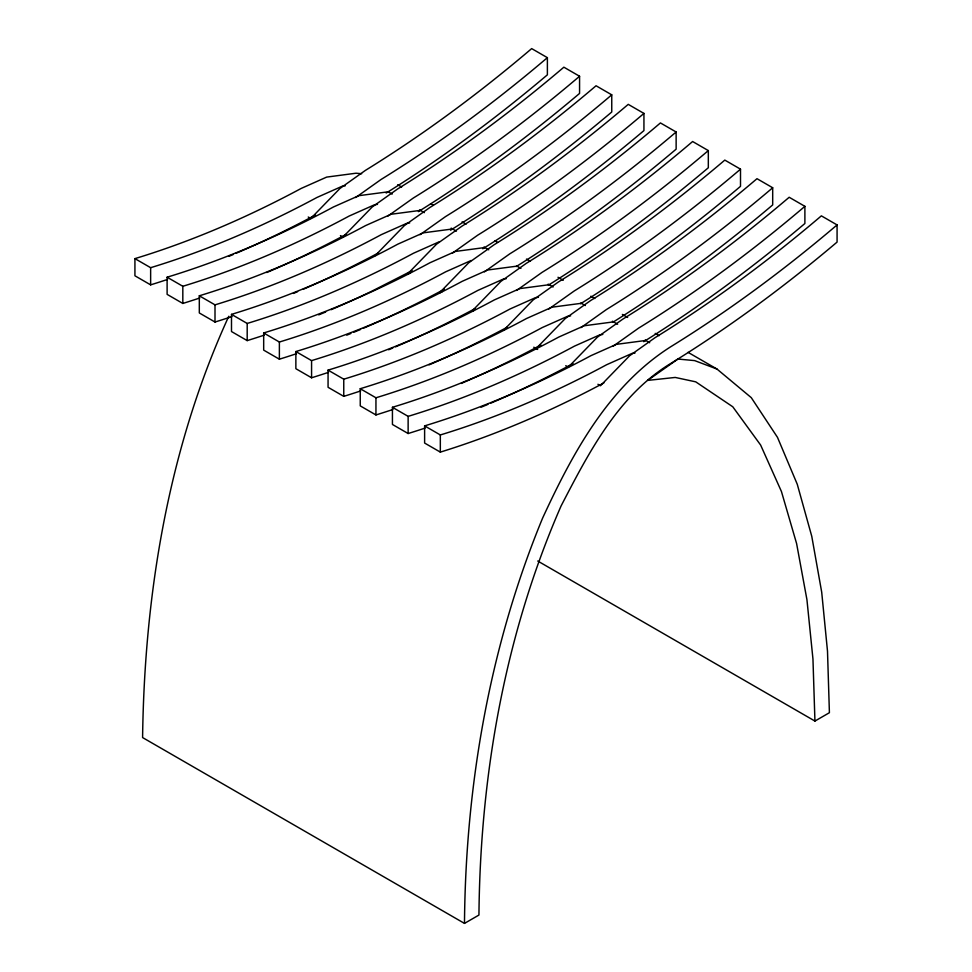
<?xml version="1.0" encoding="UTF-8"?>
<svg xmlns="http://www.w3.org/2000/svg" width="972" height="972" viewBox="0 0 972 972"><rect width="100%" height="100%" fill="white"/><g stroke="black" fill="none" stroke-linecap="round" stroke-linejoin="round"><path stroke-width="1.46" d="M228.797 316.24C168.557 447.703 144.464 593.637 142.592 737.566L464.482 923.4C465.612 785.109 489.694 646.259 542.595 518.137C572.52 453.28 608.679 386.078 670.789 346.712A1202.789 694.433 -60 0 0 837.074 224.921L821.364 215.857A1202.789 694.433 -60 0 1 655.092 337.649L629.637 355.728L600.477 385.726L597.938 384.268M375.156 255.648L404.316 225.638L429.782 207.558A1202.789 694.433 -60 0 0 596.055 85.767L611.753 94.831L611.753 111.999A1223.262 706.255 -60 0 1 450.558 230.194M503.909 329.982L533.069 299.971L558.523 281.892A1202.789 694.433 -60 0 0 724.808 160.101L740.506 169.164L740.506 186.332A1223.262 706.255 -60 0 1 580.588 303.738M536.094 348.559L565.254 318.561L590.721 300.482A1202.789 694.433 -60 0 0 756.994 178.69L772.691 187.754L772.691 204.922A1223.262 706.255 -60 0 1 612.773 322.327M355.643 197.535L381.097 179.456A1202.789 694.433 -60 0 0 547.382 57.664L531.672 48.6A1202.789 694.433 -60 0 1 365.399 170.392L339.945 188.471L310.785 218.481L308.245 217.011M387.828 216.124L413.294 198.045A1202.789 694.433 -60 0 0 579.567 76.253L563.869 67.189A1202.789 694.433 -60 0 1 397.584 188.981L372.13 207.048L342.97 237.059L340.431 235.601M420.013 234.702L445.48 216.635A1202.789 694.433 -60 0 0 611.753 94.831M452.211 253.291L477.665 235.212A1202.789 694.433 -60 0 0 643.938 113.42L628.24 104.356A1202.789 694.433 -60 0 1 461.967 226.148L436.501 244.227L407.341 274.226L410.087 272.986M484.396 271.868L509.85 253.801A1202.789 694.433 -60 0 0 676.135 131.998L660.425 122.934A1202.789 694.433 -60 0 1 494.153 244.725L468.686 262.805L439.538 292.815L442.272 291.576M516.582 290.458L542.048 272.379A1202.789 694.433 -60 0 0 708.321 150.587L692.623 141.523A1202.789 694.433 -60 0 1 526.338 263.315L500.884 281.394L471.724 311.392L474.458 310.153M548.767 309.035L574.233 290.968A1202.789 694.433 -60 0 0 740.506 169.164M580.952 327.625L606.419 309.546A1202.789 694.433 -60 0 0 772.691 187.754M613.15 346.202L638.604 328.135A1202.789 694.433 -60 0 0 804.889 206.331L789.179 197.267A1202.789 694.433 -60 0 1 622.906 319.071L597.44 337.138L568.292 367.149L565.753 365.679M464.482 923.4L478.941 915.053C480.241 775.194 504.869 634.449 561.111 505.902C588.582 452.964 618.022 395.495 670.789 363.443A1223.262 706.255 -60 0 0 837.074 242.089L837.074 224.921M537.723 561.014L814.937 721.066L829.408 712.707L827.5 651.167L821.705 592.203L811.766 536.313L797.271 484.287L777.491 437.364L751.283 397.657L716.972 369.044L688.067 352.35M412.116 270.629L371.547 291.333A1223.262 706.255 -60 0 1 331.136 309.691M438.931 241.919L413.477 253.242A1202.789 694.433 -60 0 1 247.192 323.445L231.494 314.369L231.494 331.537L247.192 340.613A1223.262 706.255 -60 0 0 264.153 335.158M471.116 260.496L445.662 271.82A1202.789 694.433 -60 0 1 279.377 342.023L263.679 332.959L263.679 350.127L279.377 359.19A1223.262 706.255 -60 0 0 296.351 353.747M345.303 185.774L342.363 186.162L316.908 197.486A1202.789 694.433 -60 0 1 150.636 267.689L134.926 258.625L134.926 275.793L150.636 284.857A1223.262 706.255 -60 0 0 167.597 279.414M377.488 204.363L374.56 204.752L349.094 216.076A1202.789 694.433 -60 0 1 182.821 286.278L167.111 277.202L167.111 294.37L182.821 303.446A1223.262 706.255 -60 0 0 199.782 297.991M420.426 210.377L391.048 214.265L365.581 225.589A1202.789 694.433 -60 0 1 199.309 295.792L199.309 312.96L215.006 322.024A1223.262 706.255 -60 0 0 231.968 316.58M409.686 222.94L406.746 223.329L381.279 234.653A1202.789 694.433 -60 0 1 215.006 304.856L199.309 295.792M452.624 228.967L423.233 232.843L397.767 244.179A1202.789 694.433 -60 0 1 231.494 314.369M484.809 247.544L455.418 251.432L429.952 262.756A1202.789 694.433 -60 0 1 263.679 332.959M516.995 266.134L487.604 270.009L462.15 281.345A1202.789 694.433 -60 0 1 295.865 351.548L295.865 368.704L311.575 377.78A1223.262 706.255 -60 0 0 328.536 372.325M506.242 278.697L503.314 279.086L477.847 290.409A1202.789 694.433 -60 0 1 311.575 360.612L295.865 351.548M549.18 284.711L519.789 288.599L494.335 299.923A1202.789 694.433 -60 0 1 328.062 370.125L328.062 387.293L343.76 396.357A1223.262 706.255 -60 0 0 360.721 390.914M538.439 297.274L535.499 297.663L510.033 308.987A1202.789 694.433 -60 0 1 343.76 379.189L328.062 370.125M581.378 303.3L551.987 307.188L526.52 318.512A1202.789 694.433 -60 0 1 360.248 388.715L360.248 405.883L375.945 414.947A1223.262 706.255 -60 0 0 392.907 409.491M570.625 315.864L567.684 316.252L542.218 327.576A1202.789 694.433 -60 0 1 375.945 397.779L360.248 388.715M613.563 321.878L584.172 325.766L558.706 337.09A1202.789 694.433 -60 0 1 392.433 407.292L392.433 424.46L408.131 433.524A1223.262 706.255 -60 0 0 425.104 428.081M602.81 334.441L599.87 334.83L574.416 346.154A1202.789 694.433 -60 0 1 408.131 416.356L392.433 407.292M645.748 340.467L616.357 344.355L590.903 355.679A1202.789 694.433 -60 0 1 424.618 425.882L424.618 443.05L440.328 452.114A1223.262 706.255 -60 0 0 603.891 382.919M634.995 353.03L632.055 353.419L606.601 364.743A1202.789 694.433 -60 0 1 440.328 434.946L424.618 425.882M361.633 173.733L356.056 173.21L326.665 177.098L301.211 188.422A1202.789 694.433 -60 0 1 134.926 258.625M716.972 369.044L694.676 360.612L677.934 359.045L647.619 380.404L675.224 377.44L695.721 381.838L732.779 406.782L760.639 445.067L781.439 491.516L796.59 543.518L806.93 599.639L812.957 659.016L814.937 721.066M397.718 184.716L401.655 187.001M430.56 203.683L433.184 205.201M462.089 221.883L466.038 224.168M494.93 240.849L497.567 242.368M526.472 259.05L530.408 261.334M558.001 277.263L563.25 280.288M590.842 296.217L594.779 298.501M622.372 314.43L627.633 317.455M655.225 333.384L659.162 335.668M392.178 194.072L388.241 191.8L358.85 195.676L333.396 207A1202.789 694.433 -60 0 1 167.111 277.202M419.697 209.964L424.351 212.649M451.166 228.128L456.403 231.154M483.935 247.046L488.734 249.816M516.703 265.964L520.919 268.394M548.159 284.128L553.104 286.983M580.94 303.045L585.302 305.56M612.396 321.21L617.633 324.235M645.165 340.127L649.673 342.727M533.774 347.223L537.638 349.446M804.889 206.331L804.889 223.499A1223.262 706.255 -60 0 1 643.695 341.694M708.321 150.587L708.321 167.755A1223.262 706.255 -60 0 1 548.402 285.161M676.135 131.998L676.135 149.166A1223.262 706.255 -60 0 1 516.217 266.571M643.938 113.42L643.938 130.588A1223.262 706.255 -60 0 1 482.756 248.783M579.567 76.253L579.567 93.421A1223.262 706.255 -60 0 1 418.373 211.617M547.382 57.664L547.382 74.832A1223.262 706.255 -60 0 1 386.188 193.027M440.328 434.946L440.328 452.114M408.131 416.356L408.131 433.524M375.945 397.779L375.945 414.947M343.76 379.189L343.76 396.357M311.575 360.612L311.575 377.78M279.377 342.023L279.377 359.19M247.192 323.445L247.192 340.613M215.006 304.856L215.006 322.024M182.821 286.278L182.821 303.446M150.636 267.689L150.636 284.857M378.582 252.829A1223.262 706.255 -60 0 1 302.985 289.377M297.614 291.673A1223.262 706.255 -60 0 1 293.447 293.435M573.055 363.613A1223.262 706.255 -60 0 1 490.738 403.173M487.968 404.352A1223.262 706.255 -60 0 1 481.031 407.232M540.869 345.024A1223.262 706.255 -60 0 1 461.238 383.442M507.323 327.163A1223.262 706.255 -60 0 1 429.053 364.865M475.138 308.586A1223.262 706.255 -60 0 1 395.519 346.858M392.785 348.012A1223.262 706.255 -60 0 1 388.63 349.762M444.301 289.267A1223.262 706.255 -60 0 1 363.334 328.269M360.6 329.435A1223.262 706.255 -60 0 1 353.662 332.327M350.892 333.469A1223.262 706.255 -60 0 1 346.737 335.158M325.644 312.012A1223.262 706.255 -60 0 1 318.707 314.879M346.384 234.24A1223.262 706.255 -60 0 1 266.765 272.525M315.548 214.934A1223.262 706.255 -60 0 1 235.917 253.364M233.231 254.506A1223.262 706.255 -60 0 1 229.076 256.268"/></g></svg>
